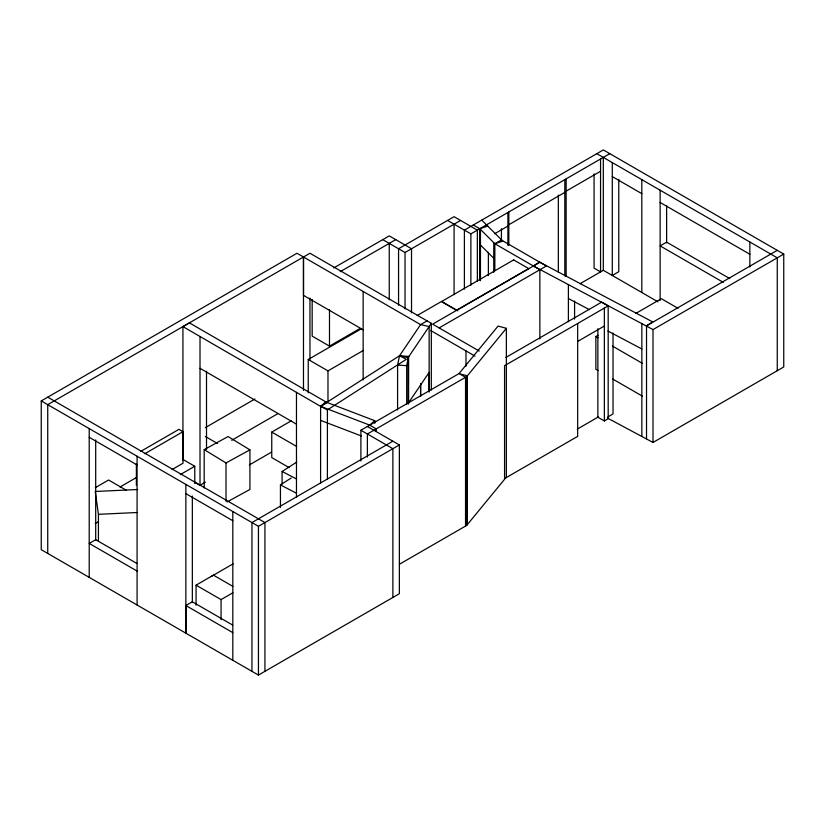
<?xml version="1.0" encoding="UTF-8"?>
<svg xmlns="http://www.w3.org/2000/svg" width="825" height="825" viewBox="0 0 825 825"><rect width="100%" height="100%" fill="white"/><g stroke="black" fill="none" stroke-linecap="round" stroke-linejoin="round"><path stroke-width="1.24" d="M232.743 625.113L192.338 601.786L185.862 605.529L185.862 633.177L185.862 484.409M303.487 390.38L303.487 256.998L303.487 295.36L363.144 329.804M360.896 461.01L360.896 430.238L459.051 373.57L498.083 326.061L506.364 328.329L506.364 477.097L466.661 525.432L399.372 564.279M405.034 308.932L405.034 252.491L382.759 239.632M420.595 396.196L420.595 384.615M429.134 391.689L429.134 372.384L408.055 403.538M454.08 294.721L454.08 224.173M470.879 285.182L470.879 233.867L609.799 153.667M479.789 280.036L479.789 228.731L473.302 224.988M579.944 283.779L603.322 270.291L603.322 157.41M397.588 409.942L397.588 365.062L399.517 355.771L420.595 324.617L427.082 320.873M406.684 404.168L406.684 365.692L408.612 356.4L399.517 355.771L320.595 406.343L320.595 483.295M408.055 403.868L408.055 357.699L431.32 323.317L309.963 253.254L47.737 404.662L47.737 553.431M367.383 457.06L367.383 433.981L466.661 376.664L506.364 328.329M408.055 357.699L399.517 355.771L406.323 359.318L327.401 409.891L320.595 406.343L327.082 402.61L189.42 322.864L182.933 326.607L320.595 406.343L325.648 401.93L374.798 420.719L374.798 423.287M320.595 406.343L369.734 425.133L374.798 420.719M282.098 484.12L282.098 471.467L296.742 462.072M280.438 507.457L280.438 484.894L291.142 478.036M646.522 438.714L646.522 325.834L652.719 321.936L539.581 262.092L533.383 266.001L653.008 329.577L783.75 254.09L783.75 366.97L653.008 442.458L607.303 417.976M607.86 417.068L613.027 413.82L613.027 332.97M367.383 426.494L399.362 444.953L399.362 593.722L258.442 675.077L41.25 549.687L41.25 400.919L297 253.254L420.595 324.617L429.134 326.545L429.134 391.947M333.754 267.929L389.245 235.888L411.52 248.748L411.52 312.892M340.24 271.673L395.732 239.632M405.034 252.491L460.567 220.43M566.136 191.142L600.559 171.27M508.829 224.73L564.816 192.4M494.629 233.764L507.901 226.102M494.845 270.683L494.845 243.746L501.332 240.003L546.346 266.001L439.117 327.907M140.755 451.388L178.953 429.33L183.006 431.671L183.006 463.227L172.095 469.528M312.17 299.465L312.17 336.126L329.495 346.129L359.339 328.897M144.798 453.729L183.006 431.671M308.241 392.772L308.241 359.483L361.505 328.732M95.267 487.699L108.58 480.006L126.287 490.236M205.353 427.618L254.884 399.022M119.965 487.018L136.579 477.427M417.192 315.511L441.571 301.434L457.865 310.839M308.241 359.483L327.979 370.879L363.485 350.377M231.722 440.292L277.942 413.603M539.87 262.257L432.64 324.163L479.232 351.058M95.184 523.524L98.515 521.606M180.366 474.581L194.762 466.269L194.762 483.563M289.09 467.6L271.755 457.586L271.755 432.094L291.277 420.822M249.325 464.939L271.343 452.224M505.838 357.472L601.703 302.125L608.18 305.869L608.18 418.749L604.354 420.967L597.867 417.223L597.867 328.701M608.18 305.869L504.57 365.692L504.57 478.572L577.665 436.373L577.665 323.493M392.875 441.21L251.955 522.565L251.955 671.333M577.665 341.426L604.354 326.03M41.25 400.919L258.442 526.309L399.362 444.953M598.084 370.58L595.867 369.301L595.867 336.497L598.084 335.218M635.817 313.428L661.351 298.691L677.995 308.302M196.072 605.23L196.072 585.152L213.407 575.149L232.97 586.441M211.097 576.562L233.186 563.805M646.522 325.834L777.263 250.346M196.072 585.152L221.069 599.589L232.99 592.711M577.191 429.165L598.362 416.934M194.669 482.171L200.011 485.265L205.425 482.151M204.188 487.957L204.188 449.635L228.092 436.559L249.923 449.862L249.923 489.452L227.112 501.94M204.188 449.635L226.019 462.938L249.923 449.862M487.719 226.081L479.789 228.731L494.845 243.746L539.87 269.744L539.87 339.003M494.845 243.746L502.786 241.096L481.738 220.12M137.651 489.503L95.226 491.483L98.422 514.315L98.422 541.148M98.422 514.315L136.991 512.521M397.588 365.062L406.684 365.692M320.595 420.379L361.35 435.961M282.098 471.467L296.577 478.995M280.438 484.894L296.381 493.195M568.394 298.547L589.349 309.633M607.963 331.052L641.85 348.975M783.75 254.09L603.322 149.923L464.392 230.134L464.392 289.132M596.836 153.667L777.263 257.833L777.263 370.714M660.134 202.465L749.853 254.255M612.294 176.612L641.819 193.658M729.754 278.592L666.621 242.148L660.134 245.891L723.267 282.336M603.322 270.291L657.979 301.847M447.604 220.43L470.879 233.867M595.867 336.497L598.084 337.776M612.511 346.108L642.469 363.402M612.511 378.912L642.469 396.206M430.578 330.464L474.963 356.091M369.734 425.133L376.221 428.876L376.221 431.444M360.896 430.238L392.875 448.697L392.875 597.465M271.755 432.094L296.68 446.48M205.332 436.497L217.418 443.479M182.892 459.412L194.762 466.269M47.737 397.176L264.928 522.565L264.928 671.333M89.213 437.291L137.084 464.929M185.862 493.618L232.815 520.73M136.888 563.465L95.7 539.694L89.213 543.428L137.084 571.065M185.862 605.529L232.815 632.641M200.011 368.311L296.474 424.184M480.449 244.994L493.752 258.256M749.853 242.003L749.853 267.032M666.621 205.714L666.621 242.911M660.134 190.214L660.134 300.527M653.008 329.577L653.008 442.458M641.819 179.633L641.819 292.514M641.85 323.369L641.85 436.239M618.771 179.283L618.771 271.724L612.294 275.468L612.294 162.587M604.354 308.086L604.354 420.967M600.559 158.998L600.559 271.879L594.072 268.135L594.072 173.9M574.582 301.063L574.582 319.089M568.394 284.512L568.394 321.709M566.136 178.87L566.136 276.468M564.816 179.633L564.816 275.839M558.339 195.071L558.339 272.095M508.829 211.963L508.829 245.314M507.901 212.499L507.901 245.19M501.425 228.721L501.425 240.818M493.752 242.653L493.752 272.332M488.379 252.388L488.379 275.622M480.449 229.391L480.449 280.696M477.355 281.438L477.355 230.134L454.08 216.697L398.558 248.748L398.558 305.188M467.332 524.607L467.332 375.839L459.051 373.57L465.537 377.314L465.537 526.082M466.661 376.664L466.661 525.432M465.981 350.903L465.981 366.29M431.32 323.317L431.32 390.008M420.595 383.604L420.595 396.433M408.612 356.4L408.612 403.858M389.245 243.375L389.245 299.815M363.144 291.442L363.144 379.933M329.495 309.468L329.495 346.129M327.979 370.879L327.979 401.61M327.401 409.891L327.401 479.139M309.963 298.042L309.963 359.7M296.474 392.37L296.474 497.537M258.442 526.309L258.442 675.077M232.815 511.51L232.815 660.278M226.019 462.938L226.019 501.26M221.069 599.589L221.069 619.668M206.508 371.24L206.508 449.47M200.011 336.497L200.011 485.265M192.338 496.052L192.338 602.498M182.933 326.607L182.933 459.979M137.084 456.246L137.084 605.014M136.383 464.001L136.383 485.461M95.7 439.952L95.7 540.292M89.213 428.608L89.213 577.376M513.666 259.916L441.499 301.589L456.586 310.303L528.753 268.63L513.666 259.916"/></g></svg>
